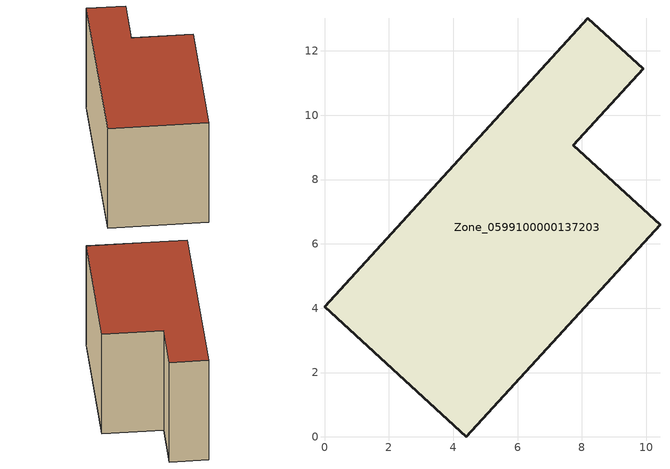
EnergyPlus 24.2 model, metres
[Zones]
Zone_0599100000137203
 floor ground (C_G): 0,4.05 8.19,13.02 9.91,11.44 7.73,9.07 10.43,6.59 4.41,0 z0
 wall outside (C_F): 4.41,0 10.43,6.59 7.73,9.07 9.91,11.44 8.19,13.02 0,4.05 4.41,0 z0:7.22
 roof outside (C_R): 8.19,13.02 0,4.05 4.41,0 10.43,6.59 7.73,9.07 9.91,11.44 z7.22
[BUILDING]
Pand.0599100000137203: North Axis=0; Terrain=City; Loads Convergence Tolerance Value=0.04; Temperature Convergence Tolerance Value=0.4; Solar Distribution=FullExterior; Maximum Number of Warmup Days=25; Minimum Number of Warmup Days=1
[Site:Location]
Rotterdam.The.Hague.AP_ZH_NLD Design_Conditions: Latitude=51.96; Longitude=4.45; Time Zone=1; Elevation=-4.5
[SITE:GROUNDTEMPERATURE:BUILDINGSURFACE]
18, 18, 18, 18, 18, 18, 18, 18, 18, 18, 18, 18
[MATERIAL] Thermal Absorptance=0.9; Solar Absorptance=0.7; Visible Absorptance=0.7
Name | Roughness | Thickness | Conductivity | Density | Specific Heat
G.TI.1975-1991 | MediumSmooth | 0.15 | 0.288461 | 540 | 1210
F.TI.1975-1991 | Rough | 0.3 | 0.230769 | 1920 | 840
R.TI.1975-1991 | MediumRough | 0.2 | 0.153846 | 1500 | 1000
[CONSTRUCTION]
C_G: G.TI.1975-1991
C_F: F.TI.1975-1991
C_R: R.TI.1975-1991
[ZONE]
Zone_0599100000137203: Type=1; Multiplier=1; Ceiling Height=Autocalculate; Volume=Autocalculate; Floor Area=autocalculate; Part of Total Floor Area=Yes
[ZONEINFILTRATION:DESIGNFLOWRATE]
Infil_Zone_0599100000137203: Zone or ZoneList or Space or SpaceList=Zone_0599100000137203; Schedule=AlwaysOn; Design Flow Rate Calculation Method=Flow/Area; Flow Rate per Floor Area=0.003; Constant Term Coefficient=1; Temperature Term Coefficient=0; Velocity Term Coefficient=0; Velocity Squared Term Coefficient=0
[HVACTEMPLATE:ZONE:IDEALLOADSAIRSYSTEM]
Zone_0599100000137203: Maximum Heating Supply Air Temperature=50; Minimum Cooling Supply Air Temperature=13; Maximum Heating Supply Air Humidity Ratio=0.0156; Minimum Cooling Supply Air Humidity Ratio=0.0077; Heating Limit=NoLimit; Cooling Limit=NoLimit; Dehumidification Control Type=ConstantSensibleHeatRatio; Cooling Sensible Heat Ratio=0.7; Dehumidification Setpoint=60; Humidification Control Type=None; Humidification Setpoint=30; Outdoor Air Method=None; Outdoor Air Flow Rate per Person=0.00944; Outdoor Air Flow Rate per Zone Floor Area=0; Outdoor Air Flow Rate per Zone=0; Demand Controlled Ventilation Type=None; Outdoor Air Economizer Type=NoEconomizer; Heat Recovery Type=None; Sensible Heat Recovery Effectiveness=0.7; Latent Heat Recovery Effectiveness=0.65
[ZONECONTROL:THERMOSTAT]
ThermostatControl_Zone_0599100000137203: Zone or ZoneList=Zone_0599100000137203; Control Type Schedule=DualSetpointControlType; Control 1=Thermostat_Zone_0599100000137203; Temperature Difference Between Cutout And Setpoint=0
[THERMOSTATSETPOINT:DUALSETPOINT]
Thermostat_Zone_0599100000137203: Heating Setpoint Temperature Schedule=HeatingSetpoint_Zone_0599100000137203; Cooling Setpoint Temperature Schedule=CoolingSetpoint_Zone_0599100000137203
[SCHEDULE:COMPACT]
HeatingSetpoint_Zone_0599100000137203: Through: 12/31, For: AllDays, Until: 24:00, 21
CoolingSetpoint_Zone_0599100000137203: Through: 12/31, For: AllDays, Until: 24:00, 24
DualSetpointControlType: Through: 12/31, For: AllDays, Until: 24:00, 4
AlwaysOn: Through: 12/31, For: AllDays, Until: 24:00, 1
